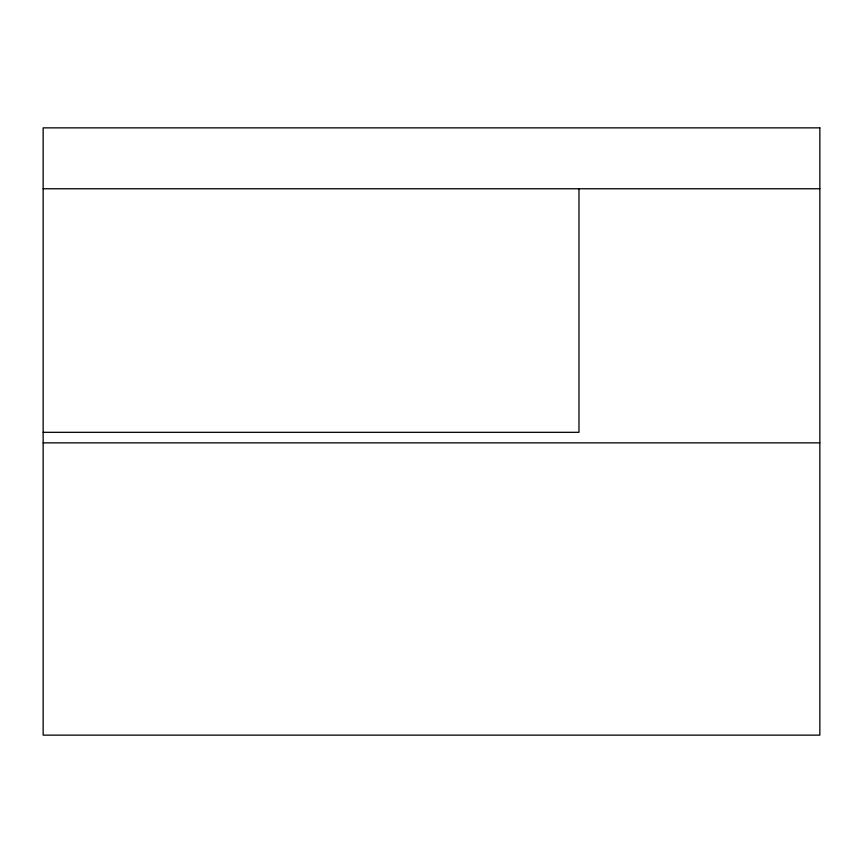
<?xml version="1.0" encoding="UTF-8"?>
<svg xmlns="http://www.w3.org/2000/svg" width="863" height="863" viewBox="0 0 863 863"><rect width="100%" height="100%" fill="white"/><g stroke="black" fill="none" stroke-linecap="round" stroke-linejoin="round"><path stroke-width="1.29" d="M43.15 188.76L819.85 188.76M43.15 432.32L578.976 432.32L578.976 188.76M43.15 442.859L819.85 442.859M819.85 127.864L43.15 127.864L43.15 735.136L819.85 735.136L819.85 127.864"/></g></svg>
